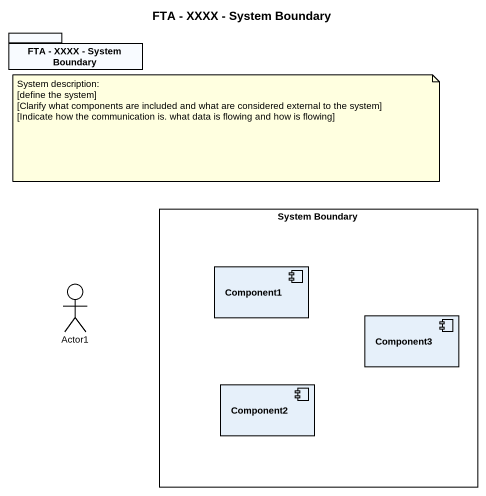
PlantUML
@startuml
title FTA - XXXX - System Boundary
package "FTA - XXXX - System Boundary" as FTA_XXXX_System_Boundary {
}
rectangle "System Boundary" as System_Boundary {
  component Component1
  component Component3
  component Component2
}
actor Actor1
note as N1
  System description:
  [define the system]
  [Clarify what components are included and what are considered external to the system]
  [Indicate how the communication is. what data is flowing and how is flowing]
end note
@enduml
